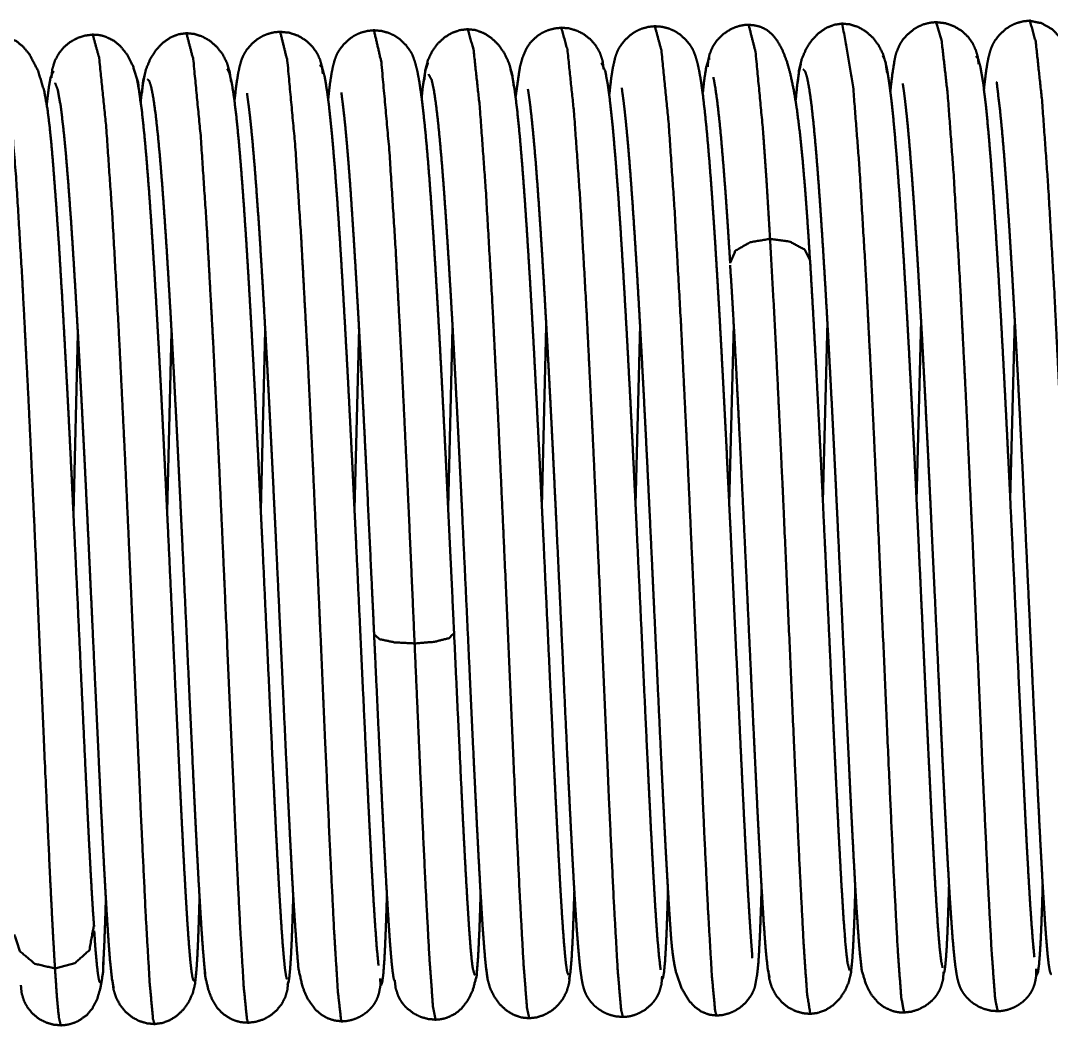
# Paper-space layout 'Layout1' of a CAD drawing. Header units: millimetres. Extents: x 0 to 420, y 0 to 297.
# Drawn here: x 204.49 to 212.19, y 41.94 to 49.44 of the extents above; entities that cross this region are included whole.
import ezdxf

# ---------------------------------------------------------------- set-up
doc = ezdxf.new("R2010")
doc.units = ezdxf.units.MM
doc.layers.add('170', color=7, linetype='Continuous', true_color=0xffffff)

psp = doc.layouts.get("Layout1")

# ---------------------------------------------------------------- linework, layer by layer
at = {"layer": '170', "color": 155, "linetype": 'Continuous', "lineweight": 50}
for p, q in [((209.6785, 48.9233), (209.6835, 48.922)), ((211.9162, 47.2136), (211.8824, 45.8642)), ((207.0172, 47.1456), (206.9832, 45.7907)), ((207.6832, 45.8035), (207.7168, 47.1474)), ((208.383, 45.8128), (208.4167, 47.1589)), ((209.0829, 45.8232), (209.1166, 47.1683)), ((209.7828, 45.8349), (209.8163, 47.1745)), ((210.5164, 47.1924), (210.4828, 45.8481)), ((211.2163, 47.204), (211.1826, 45.8573)), ((204.9171, 47.1021), (204.8836, 45.7613)), ((205.6171, 47.1156), (205.5835, 45.773)), ((206.317, 47.127), (206.2834, 45.7836)), ((212.0582, 42.4973), (212.0546, 42.5201)), ((207.1568, 42.4308), (207.1542, 42.4609))]:
    psp.add_line(p, q, dxfattribs=at)
for points, knots in [([(212.0332, 49.4406), (211.9786, 49.435), (211.9277, 49.4213), (211.887, 49.4029), (211.8497, 49.3789), (211.8022, 49.3351), (211.7682, 49.2917), (211.7543, 49.2677), (211.7454, 49.2481), (211.737, 49.2261), (211.7306, 49.2064), (211.7199, 49.1647), (211.7106, 49.1177), (211.6996, 49.0452), (211.6898, 48.9625), (211.686, 48.9238)], [0, 0, 0.078807, 0.154493, 0.218589, 0.282404, 0.375177, 0.454291, 0.494213, 0.524985, 0.558871, 0.588616, 0.650394, 0.719298, 0.824552, 0.944227, 1, 1]), ([(212.7569, 42.4735), (212.7568, 42.4904), (212.7512, 42.5581), (212.7461, 42.6239), (212.7403, 42.7052), (212.7327, 42.821), (212.7245, 42.9555), (212.7163, 43.0989), (212.7078, 43.257), (212.6998, 43.4104), (212.6915, 43.5748), (212.6771, 43.868), (212.6501, 44.4378), (212.6248, 44.983), (212.5955, 45.6077), (212.5794, 45.9444), (212.5609, 46.3202), (212.5422, 46.6891), (212.5224, 47.0624), (212.5024, 47.4183), (212.4833, 47.7382), (212.464, 48.0364), (212.4454, 48.2968), (212.4271, 48.5282), (212.4102, 48.718), (212.391, 48.8894), (212.3615, 49.0667), (212.3069, 49.2295), (212.2581, 49.3111), (212.1966, 49.3764), (212.1162, 49.4215), (212.0217, 49.4404)], [0, 0, 0.00237, 0.011867, 0.021088, 0.032498, 0.048718, 0.06756, 0.087649, 0.109775, 0.131266, 0.154273, 0.195327, 0.275077, 0.351393, 0.438844, 0.485977, 0.538585, 0.590226, 0.642497, 0.692345, 0.737156, 0.778942, 0.815435, 0.84789, 0.874538, 0.898651, 0.92379, 0.947794, 0.96109, 0.973637, 0.986526, 1, 1]), ([(212.029, 49.4403), (212.0727, 49.2832), (212.1198, 48.8456), (212.1654, 48.2129), (212.2119, 47.4112), (212.2579, 46.4976), (212.3024, 45.5311), (212.3828, 43.7051), (212.4172, 42.9766), (212.4472, 42.4355), (212.4727, 42.1203), (212.4889, 42.0517)], [0, 0, 0.02201, 0.081425, 0.167048, 0.275438, 0.398904, 0.529505, 0.776208, 0.874651, 0.947803, 0.990484, 1, 1]), ([(207.1346, 49.3691), (207.08, 49.3637), (207.0293, 49.3501), (206.9886, 49.3319), (206.9513, 49.308), (206.9037, 49.2642), (206.8698, 49.2209), (206.8556, 49.1965), (206.8468, 49.1768), (206.8383, 49.1545), (206.8318, 49.1342), (206.821, 49.0916), (206.8116, 49.0436), (206.8004, 48.9701), (206.7906, 48.8864), (206.7866, 48.8471)], [0, 0, 0.078097, 0.152967, 0.216485, 0.279602, 0.371783, 0.450122, 0.490218, 0.520984, 0.555106, 0.585388, 0.648027, 0.717734, 0.823569, 0.943624, 1, 1]), ([(207.7276, 44.8657), (207.7256, 44.9094), (207.7003, 45.4492), (207.6737, 46.0018), (207.66, 46.2795), (207.646, 46.5534), (207.6318, 46.8255), (207.6174, 47.0898), (207.6027, 47.3484), (207.588, 47.5957), (207.5731, 47.8328), (207.5581, 48.0546), (207.5436, 48.2538), (207.5291, 48.4356), (207.5123, 48.6216), (207.4952, 48.7834), (207.4809, 48.8964), (207.4661, 48.9938), (207.4542, 49.0578), (207.4403, 49.1145), (207.4315, 49.1427), (207.422, 49.1697), (207.4143, 49.1887), (207.4007, 49.2132), (207.3688, 49.2562), (207.3215, 49.3024), (207.2822, 49.3289), (207.2385, 49.3491), (207.1828, 49.3639), (207.1223, 49.369)], [0, 0, 0.009301, 0.12426, 0.241927, 0.301066, 0.359413, 0.417362, 0.473683, 0.528765, 0.581475, 0.631998, 0.679282, 0.72177, 0.760575, 0.800284, 0.834894, 0.859122, 0.880091, 0.893918, 0.906354, 0.912641, 0.918713, 0.923088, 0.929045, 0.940426, 0.954494, 0.964583, 0.974826, 0.987089, 1, 1]), ([(207.1287, 49.3691), (207.1844, 49.129), (207.2451, 48.4541), (207.2913, 47.7234), (207.3377, 46.8519), (207.383, 45.902), (207.4083, 45.3419), (207.4326, 44.7889)], [0, 0, 0.053651, 0.201157, 0.360528, 0.550484, 0.757488, 0.879513, 1, 1]), ([(207.8337, 49.3773), (207.7703, 49.3696), (207.7106, 49.3486), (207.6548, 49.3144), (207.6046, 49.2678), (207.5635, 49.2113), (207.5325, 49.1459), (207.5133, 49.0753), (207.5049, 48.9977)], [0, 0, 0.115187, 0.229334, 0.347324, 0.470914, 0.596876, 0.727315, 0.85923, 1, 1]), ([(208.1733, 48.9516), (208.1612, 49.0409), (208.1386, 49.1215), (208.1042, 49.1954), (208.0601, 49.2587), (208.0072, 49.3104), (207.949, 49.3477), (207.8874, 49.3701), (207.8225, 49.3772)], [0, 0, 0.148683, 0.286644, 0.421121, 0.548286, 0.670346, 0.784277, 0.892372, 1, 1]), ([(208.2892, 41.9887), (208.2727, 42.063), (208.247, 42.3854), (208.2169, 42.9329), (208.1824, 43.6665), (208.1017, 45.4972), (208.0572, 46.4632), (208.0111, 47.3742), (207.9647, 48.1715), (207.9191, 48.7983), (207.8726, 49.2251), (207.8294, 49.3771)], [0, 0, 0.01028, 0.05394, 0.127952, 0.227078, 0.474426, 0.604955, 0.728076, 0.83588, 0.920719, 0.978669, 1, 1]), ([(208.5341, 49.3883), (208.4772, 49.3818), (208.4274, 49.3688), (208.3853, 49.3494), (208.3505, 49.3268), (208.2974, 49.2776), (208.2674, 49.2315), (208.2379, 49.162), (208.2184, 49.0887), (208.1863, 48.8653)], [0, 0, 0.081777, 0.1551, 0.221261, 0.280534, 0.38378, 0.462287, 0.56993, 0.678114, 1, 1]), ([(208.845, 49.0779), (208.8366, 49.1416), (208.8173, 49.2001), (208.7865, 49.254), (208.7459, 49.301), (208.6966, 49.3393), (208.6418, 49.3669), (208.5838, 49.3832), (208.5221, 49.3882)], [0, 0, 0.129712, 0.253789, 0.379, 0.504112, 0.630076, 0.753766, 0.875357, 1, 1]), ([(208.9893, 41.9987), (208.9754, 42.0516), (208.9502, 42.3449), (208.9206, 42.8667), (208.8867, 43.5799), (208.8068, 45.3909), (208.7625, 46.3588), (208.7166, 47.2798), (208.6701, 48.0942), (208.6244, 48.7442), (208.5744, 49.2226), (208.5282, 49.3883)], [0, 0, 0.007385, 0.047114, 0.117647, 0.213996, 0.458644, 0.5894, 0.713842, 0.823935, 0.911867, 0.97678, 1, 1]), ([(209.2334, 49.3994), (209.1788, 49.3938), (209.128, 49.38), (209.0872, 49.3616), (209.0499, 49.3374), (209.0022, 49.2933), (208.9683, 49.2497), (208.9542, 49.2251), (208.9453, 49.2051), (208.937, 49.1829), (208.9305, 49.1624), (208.9142, 49.0928), (208.9011, 49.0101), (208.8863, 48.8813)], [0, 0, 0.078795, 0.154334, 0.21851, 0.282239, 0.37547, 0.454636, 0.495288, 0.526645, 0.560728, 0.591446, 0.694017, 0.814124, 1, 1]), ([(209.9541, 42.4406), (209.9541, 42.441), (209.9542, 42.4474), (209.9546, 42.4579), (209.9533, 42.4815), (209.9506, 42.5148), (209.9466, 42.5676), (209.9422, 42.6319), (209.9361, 42.7241), (209.9294, 42.8315), (209.9211, 42.9724), (209.9124, 43.1307), (209.9036, 43.2968), (209.8944, 43.477), (209.8858, 43.652), (209.8685, 44.0116), (209.8454, 44.5061), (209.8185, 45.0842), (209.7915, 45.6581), (209.7762, 45.9768), (209.7566, 46.3726), (209.7453, 46.5937), (209.7339, 46.8111), (209.721, 47.0492), (209.7081, 47.2802), (209.6937, 47.5265), (209.6793, 47.7611), (209.6637, 47.9995), (209.6481, 48.2206), (209.6337, 48.4064), (209.6193, 48.5749), (209.6029, 48.7424), (209.5863, 48.8863), (209.5727, 48.9834), (209.5583, 49.0669), (209.5468, 49.12), (209.5338, 49.1666), (209.5264, 49.1882), (209.517, 49.2116), (209.5084, 49.23), (209.4945, 49.2531), (209.4605, 49.2955), (209.4124, 49.3392), (209.3738, 49.3634), (209.3318, 49.3816), (209.279, 49.3948), (209.2223, 49.3993)], [0, 0, 0.000054, 0.000951, 0.002421, 0.005724, 0.010394, 0.017789, 0.026781, 0.039689, 0.054726, 0.074439, 0.096579, 0.119816, 0.14501, 0.169487, 0.219765, 0.288904, 0.369744, 0.449993, 0.494556, 0.549896, 0.580828, 0.611227, 0.644532, 0.676843, 0.711304, 0.744132, 0.777507, 0.808459, 0.834494, 0.858109, 0.881616, 0.901854, 0.915536, 0.927384, 0.934962, 0.941725, 0.944915, 0.948433, 0.951267, 0.955033, 0.962634, 0.971701, 0.978068, 0.984455, 0.992062, 1, 1]), ([(209.6889, 42.0087), (209.678, 42.0438), (209.6533, 42.3077), (209.6243, 42.8033), (209.5909, 43.4953), (209.5119, 45.285), (209.4679, 46.2538), (209.4221, 47.1838), (209.3756, 48.0146), (209.3297, 48.687), (209.2764, 49.2181), (209.2273, 49.3994)], [0, 0, 0.004969, 0.040733, 0.107721, 0.201203, 0.442917, 0.573776, 0.699421, 0.811698, 0.902639, 0.97466, 1, 1]), ([(209.934, 49.4103), (209.8969, 49.4081), (209.8605, 49.4013), (209.8269, 49.3907), (209.7943, 49.3762), (209.7397, 49.3412), (209.6926, 49.295), (209.6606, 49.2475), (209.6377, 49.1942), (209.6264, 49.1463), (209.6223, 49.0952)], [0, 0, 0.075672, 0.150929, 0.222602, 0.295176, 0.427117, 0.561278, 0.677782, 0.7956, 0.895837, 1, 1]), ([(210.3861, 47.6482), (210.3789, 47.7695), (210.3715, 47.8862), (210.3521, 48.1576), (210.3311, 48.4027), (210.3108, 48.6017), (210.288, 48.7819), (210.2652, 48.9229), (210.2385, 49.048), (210.2113, 49.1427), (210.1783, 49.2256), (210.1452, 49.2848), (210.1052, 49.3355), (210.0673, 49.369), (210.0188, 49.3939), (209.9741, 49.4049), (209.9219, 49.4102)], [0, 0, 0.06289, 0.123366, 0.26416, 0.391427, 0.494938, 0.588916, 0.662784, 0.729002, 0.779967, 0.826114, 0.861203, 0.894646, 0.920803, 0.949001, 0.972827, 1, 1]), ([(210.0882, 47.8106), (210.0615, 48.2483), (210.0351, 48.6269), (209.9794, 49.2064), (209.9281, 49.4103)], [0, 0, 0.272317, 0.507915, 0.869443, 1, 1]), ([(210.6335, 49.4186), (210.5689, 49.4101), (210.5079, 49.3861), (210.4509, 49.3473), (210.3995, 49.2941), (210.3573, 49.2294), (210.3252, 49.1541), (210.305, 49.0722), (210.2955, 48.9816)], [0, 0, 0.107238, 0.214931, 0.328335, 0.449998, 0.576995, 0.711648, 0.850279, 1, 1]), ([(210.9628, 49.0472), (210.952, 49.1247), (210.9306, 49.1949), (210.8975, 49.2595), (210.8547, 49.315), (210.803, 49.3604), (210.7461, 49.3931), (210.6857, 49.4125), (210.622, 49.4184)], [0, 0, 0.140718, 0.272609, 0.403166, 0.529215, 0.652879, 0.770873, 0.884939, 1, 1]), ([(210.6278, 49.4186), (210.7093, 48.946), (210.7545, 48.361), (210.8009, 47.5956), (210.8471, 46.7044), (210.8921, 45.744), (210.9741, 43.8834), (211.0095, 43.1159), (211.0406, 42.5248), (211.0672, 42.1522), (211.0891, 42.0316)], [0, 0, 0.06476, 0.143984, 0.247522, 0.368034, 0.497853, 0.749336, 0.853085, 0.933011, 0.983449, 1, 1]), ([(211.3335, 49.4296), (211.2829, 49.4249), (211.2354, 49.413), (211.1966, 49.3968), (211.1606, 49.3755), (211.1125, 49.3351), (211.0768, 49.2934), (211.0612, 49.269), (211.0504, 49.2478), (211.0283, 49.1918), (211.0183, 49.1454), (211.0024, 49.045), (210.9862, 48.9144), (210.9862, 48.9143)], [0, 0, 0.073071, 0.143503, 0.203952, 0.264142, 0.354536, 0.433545, 0.475196, 0.50934, 0.596015, 0.664273, 0.810551, 0.999782, 1, 1]), ([(211.6461, 49.116), (211.64, 49.1683), (211.6266, 49.2177), (211.6018, 49.271), (211.5678, 49.319), (211.5191, 49.3645), (211.4631, 49.3986), (211.3956, 49.4217), (211.322, 49.4294)], [0, 0, 0.105571, 0.208239, 0.325993, 0.443894, 0.577379, 0.70884, 0.851784, 1, 1]), ([(211.3277, 49.4295), (211.3695, 49.294), (211.4145, 48.8974), (211.46, 48.2882), (211.5064, 47.5043), (211.5525, 46.6014), (211.5972, 45.6375), (211.6785, 43.7933), (211.7134, 43.0449), (211.7439, 42.4785), (211.77, 42.1345), (211.7887, 42.0417)], [0, 0, 0.01915, 0.07303, 0.155483, 0.261484, 0.383517, 0.513773, 0.762952, 0.864084, 0.940649, 0.987224, 1, 1]), ([(205.0379, 42.6746), (205.0312, 42.7659), (205.0241, 42.8745), (205.0091, 43.138), (204.993, 43.4534), (204.9773, 43.7731), (204.9455, 44.4483), (204.9145, 45.1145), (204.8852, 45.7313), (204.8711, 46.0224), (204.8585, 46.2761), (204.8458, 46.5261), (204.8343, 46.7458), (204.8228, 46.9607), (204.7999, 47.3682), (204.7767, 47.7479), (204.7532, 48.091), (204.7301, 48.3897), (204.7187, 48.5212), (204.7063, 48.6453), (204.6892, 48.7833), (204.6648, 48.9164), (204.6198, 49.0647), (204.5545, 49.1898), (204.5073, 49.2466), (204.454, 49.2894), (204.3913, 49.3176), (204.3229, 49.3273)], [0, 0, 0.013399, 0.029323, 0.067965, 0.114203, 0.161062, 0.260012, 0.357649, 0.448054, 0.490708, 0.527898, 0.564543, 0.596748, 0.628256, 0.688006, 0.743694, 0.794041, 0.837897, 0.857234, 0.875491, 0.895843, 0.915645, 0.938344, 0.959, 0.969818, 0.979819, 0.98989, 1, 1]), ([(204.7458, 42.3616), (204.7288, 42.6579), (204.7103, 43.0228), (204.6748, 43.7953), (204.5928, 45.655), (204.5478, 46.6142), (204.5015, 47.508), (204.4552, 48.2727), (204.3892, 49.0511), (204.3288, 49.3275)], [0, 0, 0.042509, 0.094837, 0.205593, 0.472188, 0.609713, 0.73789, 0.847612, 0.959488, 1, 1]), ([(205.0341, 49.3362), (204.9725, 49.3294), (204.9148, 49.3112), (204.8607, 49.2816), (204.8123, 49.2414), (204.773, 49.1928), (204.7437, 49.1373), (204.726, 49.0776), (204.7194, 49.0127)], [0, 0, 0.123988, 0.245128, 0.368382, 0.494231, 0.619355, 0.744922, 0.869503, 1, 1]), ([(205.3847, 48.8364), (205.3664, 48.9782), (205.3291, 49.1009), (205.2874, 49.1835), (205.232, 49.2528), (205.1837, 49.2914), (205.1229, 49.3209), (205.099, 49.3282), (205.071, 49.3334), (205.0484, 49.3353), (205.0232, 49.336)], [0, 0, 0.209264, 0.396914, 0.532439, 0.662223, 0.752795, 0.851651, 0.88823, 0.929954, 0.96311, 1, 1]), ([(205.0281, 49.3362), (205.0765, 49.1593), (205.129, 48.6411), (205.1749, 47.9743), (205.2213, 47.1475), (205.2672, 46.2196), (205.3112, 45.2509), (205.3904, 43.4558), (205.424, 42.7584), (205.4532, 42.2562), (205.478, 41.9849), (205.4897, 41.9457)], [0, 0, 0.024744, 0.095022, 0.185217, 0.296958, 0.422313, 0.553157, 0.795625, 0.889831, 0.957711, 0.99447, 1, 1]), ([(205.7346, 49.3472), (205.6697, 49.3389), (205.6085, 49.3145), (205.5513, 49.2747), (205.4997, 49.2198), (205.4573, 49.1529), (205.425, 49.075), (205.4046, 48.9903), (205.395, 48.8966)], [0, 0, 0.105339, 0.211321, 0.323613, 0.444832, 0.572338, 0.708141, 0.848396, 1, 1]), ([(206.0619, 48.9811), (206.0512, 49.0574), (206.03, 49.1266), (205.9971, 49.1903), (205.9545, 49.2451), (205.903, 49.2899), (205.8462, 49.3222), (205.786, 49.3413), (205.7224, 49.3471)], [0, 0, 0.139817, 0.271106, 0.401244, 0.527263, 0.651108, 0.769585, 0.884185, 1, 1]), ([(205.7279, 49.3472), (205.7789, 49.1515), (205.8344, 48.5817), (205.8803, 47.8929), (205.9268, 47.0504), (205.9725, 46.1142), (206.0163, 45.1453), (206.0946, 43.3729), (206.1277, 42.6972), (206.1563, 42.2216), (206.1805, 41.9799), (206.1899, 41.9557)], [0, 0, 0.027285, 0.104524, 0.19766, 0.311501, 0.437965, 0.568815, 0.80817, 0.89944, 0.963726, 0.996496, 1, 1]), ([(206.4339, 49.3582), (206.3834, 49.3535), (206.3359, 49.3415), (206.2971, 49.3252), (206.2611, 49.3038), (206.2132, 49.2635), (206.1774, 49.2213), (206.1616, 49.1962), (206.151, 49.1754), (206.1434, 49.1576), (206.1381, 49.1427), (206.1244, 49.094), (206.1127, 49.0381), (206.0986, 48.9452), (206.0868, 48.8371), (206.0863, 48.8316)], [0, 0, 0.071956, 0.141343, 0.200956, 0.260278, 0.349007, 0.427475, 0.469406, 0.50244, 0.529975, 0.552377, 0.623954, 0.704986, 0.838012, 0.992077, 1, 1]), ([(206.7468, 49.0439), (206.7408, 49.0963), (206.7273, 49.1459), (206.7026, 49.1992), (206.6686, 49.2474), (206.6201, 49.2929), (206.564, 49.3271), (206.4967, 49.3501), (206.4231, 49.358)], [0, 0, 0.105639, 0.208663, 0.326308, 0.444417, 0.577672, 0.709213, 0.851822, 1, 1]), ([(206.428, 49.3582), (206.4815, 49.1419), (206.5397, 48.5193), (206.5858, 47.8093), (206.6323, 46.9519), (206.6778, 46.0082), (206.7213, 45.0401), (206.7619, 44.1128), (206.7987, 43.2923), (206.8312, 42.639), (206.8593, 42.1904), (206.883, 41.9786), (206.8891, 41.9658)], [0, 0, 0.030056, 0.114416, 0.210407, 0.326243, 0.453698, 0.584432, 0.709651, 0.820453, 0.908703, 0.969336, 0.998091, 1, 1]), ([(209.6395, 49.1583), (209.6295, 49.1517), (209.6124, 49.0999), (209.5962, 48.9982), (209.586, 48.904)], [0, 0, 0.045532, 0.251732, 0.641315, 1, 1]), ([(211.3773, 42.366), (211.366, 42.4184), (211.3536, 42.5301), (211.3418, 42.6775), (211.3293, 42.8674), (211.3178, 43.0612), (211.3058, 43.2813), (211.2953, 43.4833), (211.2845, 43.7011), (211.273, 43.9383), (211.2531, 44.3586), (211.237, 44.7024), (211.2201, 45.0669), (211.1993, 45.5092), (211.1728, 46.0615), (211.1579, 46.3617), (211.1402, 46.7081), (211.1223, 47.044), (211.1014, 47.4133), (211.0805, 47.7591), (211.0569, 48.1166), (211.0335, 48.4316), (211.0208, 48.5825), (211.0083, 48.7176), (210.9953, 48.8418), (210.9825, 48.9469), (210.9692, 49.0368), (210.9562, 49.1051), (210.9428, 49.1533), (210.9297, 49.1775)], [0, 0, 0.007846, 0.024292, 0.045935, 0.073791, 0.102216, 0.134473, 0.164074, 0.195996, 0.230755, 0.292344, 0.342726, 0.396132, 0.460935, 0.541864, 0.585864, 0.636633, 0.685862, 0.739998, 0.790701, 0.843152, 0.889377, 0.91154, 0.931395, 0.949676, 0.965183, 0.978485, 0.988654, 0.995977, 1, 1]), ([(212.0629, 42.4449), (212.0496, 42.5861), (212.0351, 42.7845), (212.0268, 42.9163), (212.0182, 43.0639), (212.0088, 43.2345), (211.999, 43.4203), (211.9884, 43.6301), (211.9774, 43.8546), (211.9654, 44.1036), (211.9398, 44.6497), (211.9116, 45.2558), (211.8808, 45.9042), (211.8647, 46.2343), (211.8477, 46.572), (211.8305, 46.9012), (211.8124, 47.2308), (211.7943, 47.5443), (211.7756, 47.8494), (211.7568, 48.1306), (211.7376, 48.3925), (211.7186, 48.6208), (211.6993, 48.8175), (211.6804, 48.9723), (211.6614, 49.0874), (211.643, 49.1554), (211.6253, 49.1756)], [0, 0, 0.021006, 0.050453, 0.070008, 0.091902, 0.117203, 0.144752, 0.175857, 0.209139, 0.246051, 0.327002, 0.416844, 0.512966, 0.5619, 0.61197, 0.660788, 0.709671, 0.756165, 0.801424, 0.843153, 0.882035, 0.915964, 0.945223, 0.968318, 0.985593, 0.996027, 1, 1]), ([(204.7367, 49.0641), (204.7139, 49.0208), (204.7006, 48.9479), (204.6878, 48.8411), (204.6838, 48.7995)], [0, 0, 0.179695, 0.451887, 0.846557, 1, 1]), ([(206.4779, 42.282), (206.4712, 42.3103), (206.4642, 42.3594), (206.4565, 42.4319), (206.4485, 42.5256), (206.4399, 42.643), (206.4309, 42.7806), (206.4212, 42.9422), (206.4111, 43.1233), (206.4002, 43.3281), (206.389, 43.5514), (206.3769, 43.798), (206.3511, 44.3426), (206.3231, 44.946), (206.2928, 45.5894), (206.2771, 45.9174), (206.2606, 46.2505), (206.244, 46.5778), (206.2268, 46.9041), (206.2094, 47.2178), (206.1916, 47.5229), (206.1739, 47.8089), (206.1558, 48.0776), (206.1378, 48.3191), (206.1197, 48.5341), (206.1019, 48.7153), (206.0841, 48.8643), (206.0667, 48.9751), (206.0495, 49.0476), (206.0328, 49.0792)], [0, 0, 0.004267, 0.011543, 0.022235, 0.036029, 0.053288, 0.073517, 0.097253, 0.123858, 0.153949, 0.186732, 0.222949, 0.30292, 0.391516, 0.485983, 0.534148, 0.583067, 0.631138, 0.679056, 0.725138, 0.769969, 0.81199, 0.851489, 0.887012, 0.91866, 0.945359, 0.967376, 0.983822, 0.994751, 1, 1]), ([(207.1626, 42.3821), (207.1491, 42.5289), (207.1345, 42.7318), (207.1262, 42.8653), (207.1175, 43.0145), (207.1081, 43.1869), (207.0983, 43.3748), (207.0876, 43.5874), (207.0765, 43.8147), (207.0521, 44.3301), (207.0251, 44.9103), (206.9955, 45.5405), (206.9796, 45.8714), (206.9634, 46.2006), (206.9463, 46.5377), (206.9291, 46.866), (206.911, 47.1947), (206.8929, 47.5073), (206.8741, 47.8106), (206.8554, 48.089), (206.8362, 48.3464), (206.8172, 48.5695), (206.7979, 48.7617), (206.779, 48.9129), (206.76, 49.0251), (206.7416, 49.0898), (206.7257, 49.1059)], [0, 0, 0.021857, 0.052008, 0.071835, 0.09399, 0.119569, 0.147458, 0.179021, 0.21275, 0.289224, 0.375321, 0.468823, 0.517932, 0.566781, 0.616812, 0.665539, 0.714334, 0.760748, 0.80579, 0.84715, 0.885407, 0.918593, 0.947225, 0.96981, 0.986667, 0.99665, 1, 1]), ([(207.5331, 49.1253), (207.5128, 49.0682), (207.4937, 48.9447), (207.4857, 48.8681)], [0, 0, 0.230754, 0.706742, 1, 1]), ([(208.5825, 42.3103), (208.572, 42.3372), (208.5649, 42.3832), (208.5573, 42.4516), (208.5492, 42.5446), (208.5406, 42.6595), (208.5314, 42.7991), (208.5217, 42.9592), (208.5114, 43.1438), (208.5006, 43.3477), (208.489, 43.5753), (208.477, 43.8204), (208.451, 44.3699), (208.4226, 44.9806), (208.392, 45.632), (208.3758, 45.9676), (208.3594, 46.3006), (208.3424, 46.6349), (208.3252, 46.9595), (208.3075, 47.2786), (208.2897, 47.5811), (208.2716, 47.8704), (208.2535, 48.136), (208.2352, 48.3791), (208.2172, 48.5906), (208.1991, 48.7706), (208.1814, 48.9128), (208.1638, 49.0183), (208.1467, 49.0835)], [0, 0, 0.004242, 0.011108, 0.021231, 0.034984, 0.051943, 0.072543, 0.096167, 0.123389, 0.153455, 0.187009, 0.223143, 0.30414, 0.394149, 0.490177, 0.539645, 0.588737, 0.638026, 0.685881, 0.732948, 0.777569, 0.820235, 0.859433, 0.895332, 0.926585, 0.953229, 0.974323, 0.990074, 1, 1]), ([(209.2706, 42.3521), (209.2579, 42.4559), (209.2441, 42.6192), (209.2362, 42.733), (209.2279, 42.8635), (209.2189, 43.017), (209.2095, 43.1867), (209.1993, 43.3809), (209.1887, 43.5911), (209.1771, 43.8266), (209.1523, 44.3509), (209.1247, 44.9427), (209.0946, 45.5856), (209.0787, 45.9167), (209.0619, 46.2581), (209.0449, 46.5939), (209.027, 46.933), (209.009, 47.2586), (208.9903, 47.5789), (208.9716, 47.878), (208.9523, 48.161), (208.9332, 48.4129), (208.9138, 48.6362), (208.8947, 48.8195), (208.8754, 48.9653), (208.8567, 49.0648), (208.8272, 49.126)], [0, 0, 0.015384, 0.039506, 0.056299, 0.075532, 0.098166, 0.123181, 0.151792, 0.182763, 0.217466, 0.294702, 0.381891, 0.476603, 0.525377, 0.575682, 0.625157, 0.675125, 0.723116, 0.770337, 0.814429, 0.856169, 0.893355, 0.926339, 0.953456, 0.975094, 0.990003, 1, 1]), ([(210.318, 49.1155), (210.3044, 49.0574), (210.2914, 48.9651), (210.2799, 48.8497)], [0, 0, 0.221946, 0.568705, 1, 1]), ([(210.3365, 49.0754), (210.3506, 49.0617), (210.366, 49.0119), (210.382, 48.9264), (210.3981, 48.8076), (210.4147, 48.6549), (210.4313, 48.472), (210.4482, 48.2597), (210.4651, 48.0241), (210.4821, 47.7655), (210.499, 47.4905), (210.5158, 47.1982), (210.5324, 46.8961), (210.5489, 46.5824), (210.565, 46.2645), (210.5808, 45.9414), (210.5962, 45.6203), (210.6259, 44.988), (210.6537, 44.3896), (210.6795, 43.8454), (210.6916, 43.598), (210.7031, 43.371), (210.7141, 43.1624), (210.7245, 42.9761), (210.7345, 42.81), (210.7438, 42.6679), (210.7527, 42.5483), (210.7611, 42.4544), (210.769, 42.3834)], [0, 0, 0.002929, 0.010689, 0.023653, 0.041509, 0.064375, 0.091731, 0.123446, 0.158638, 0.197237, 0.238263, 0.281867, 0.326928, 0.373722, 0.421128, 0.469312, 0.517185, 0.611459, 0.700683, 0.781821, 0.818716, 0.852565, 0.883685, 0.911474, 0.936252, 0.957469, 0.975326, 0.98937, 1, 1]), ([(205.7827, 42.2707), (205.7791, 42.2741), (205.7723, 42.2977), (205.7651, 42.3438), (205.7574, 42.4146), (205.7492, 42.508), (205.7405, 42.6264), (205.7312, 42.7664), (205.7213, 42.9314), (205.711, 43.117), (205.6999, 43.3272), (205.6883, 43.5565), (205.6759, 43.8099), (205.6495, 44.37), (205.6206, 44.9902), (205.5896, 45.6496), (205.5734, 45.9848), (205.5565, 46.3241), (205.5395, 46.6564), (205.5218, 46.9862), (205.5041, 47.3019), (205.486, 47.6072), (205.4679, 47.8913), (205.4495, 48.1559), (205.4313, 48.391), (205.4129, 48.5971), (205.395, 48.7668), (205.3771, 48.9014), (205.3596, 48.9967)], [0, 0, 0.000734, 0.004371, 0.011289, 0.021852, 0.035758, 0.053369, 0.074169, 0.098687, 0.126248, 0.157462, 0.191517, 0.229146, 0.312302, 0.404367, 0.502265, 0.55203, 0.60241, 0.65176, 0.700741, 0.747633, 0.792986, 0.835209, 0.874535, 0.909513, 0.940198, 0.965498, 0.985633, 1, 1]), ([(205.4171, 49.038), (205.4036, 48.9735), (205.3906, 48.876), (205.3861, 48.8326)], [0, 0, 0.317128, 0.790126, 1, 1]), ([(205.4374, 49.002), (205.4498, 48.9914), (205.4651, 48.9446), (205.481, 48.862), (205.4971, 48.7465), (205.5136, 48.5982), (205.5302, 48.4205), (205.5471, 48.2131), (205.5639, 47.981), (205.5809, 47.7249), (205.5977, 47.4515), (205.6146, 47.1606), (205.6311, 46.8596), (205.6476, 46.5469), (205.6637, 46.2305), (205.6796, 45.9083), (205.695, 45.5879), (205.7248, 44.9555), (205.7527, 44.355), (205.7786, 43.8059), (205.7908, 43.5553), (205.8023, 43.3259), (205.8134, 43.1152), (205.8239, 42.927), (205.8339, 42.7591), (205.8432, 42.6147), (205.8522, 42.4922), (205.8606, 42.3945), (205.8686, 42.3189)], [0, 0, 0.002429, 0.009768, 0.022322, 0.039703, 0.061967, 0.08857, 0.119603, 0.154315, 0.192596, 0.23345, 0.276896, 0.321852, 0.368554, 0.415811, 0.463918, 0.511751, 0.606167, 0.695823, 0.777811, 0.815228, 0.84948, 0.880947, 0.909058, 0.934137, 0.955721, 0.974031, 0.98866, 1, 1]), ([(207.5359, 49.0411), (207.5605, 48.9966), (207.5757, 48.9262), (207.5912, 48.8237), (207.607, 48.6908), (207.6232, 48.5275), (207.6395, 48.3361), (207.656, 48.1181), (207.6725, 47.8777), (207.6892, 47.6164), (207.7058, 47.3389), (207.7224, 47.0457), (207.7387, 46.7421), (207.755, 46.4282), (207.771, 46.1092), (207.7867, 45.7861), (207.8171, 45.1429), (207.846, 44.5223), (207.8731, 43.9465), (207.8858, 43.6827), (207.898, 43.4364), (207.9097, 43.2108), (207.9208, 43.006), (207.9314, 42.8243), (207.9415, 42.6657), (207.9511, 42.5327), (207.9602, 42.4257), (207.9686, 42.3468), (207.9767, 42.2949)], [0, 0, 0.007512, 0.018146, 0.033474, 0.05324, 0.077485, 0.105875, 0.138176, 0.173792, 0.212469, 0.253555, 0.296943, 0.341867, 0.388306, 0.435502, 0.483307, 0.578445, 0.670254, 0.755418, 0.794446, 0.830878, 0.864257, 0.89457, 0.921457, 0.944938, 0.964646, 0.980521, 0.992234, 1, 1]), ([(209.6648, 49.0181), (209.6795, 48.9377), (209.6946, 48.8293), (209.7099, 48.6931), (209.7256, 48.5292), (209.7415, 48.3389), (209.7575, 48.1246), (209.7737, 47.8884), (209.79, 47.6302)], [0, 0, 0.058614, 0.137107, 0.235448, 0.353514, 0.490475, 0.644575, 0.814425, 1, 1]), ([(211.7809, 48.9808), (211.7814, 48.9788), (211.7838, 48.9622), (211.7865, 48.9346), (211.8051, 48.7805), (211.8203, 48.6297), (211.8361, 48.4436), (211.8563, 48.1749), (211.8773, 47.8652), (211.8973, 47.5402), (211.9173, 47.1898), (211.9352, 46.8607), (211.953, 46.5183), (211.9684, 46.2111), (211.9965, 45.6312), (212.02, 45.1315), (212.0445, 44.6035), (212.0663, 44.1388), (212.0833, 43.7835), (212.092, 43.6066), (212.1015, 43.4192), (212.1106, 43.2441), (212.1204, 43.0652), (212.1299, 42.903), (212.1398, 42.7457), (212.1492, 42.6109), (212.159, 42.4915), (212.1683, 42.4024), (212.1777, 42.3419), (212.1865, 42.3183), (212.188, 42.3179)], [0, 0, 0.0003, 0.002824, 0.006969, 0.030206, 0.052905, 0.080873, 0.121213, 0.167696, 0.216444, 0.268998, 0.318353, 0.369688, 0.415746, 0.502673, 0.577578, 0.656718, 0.726365, 0.779625, 0.806155, 0.834243, 0.860498, 0.88733, 0.911649, 0.935257, 0.955491, 0.973418, 0.986833, 0.995999, 0.999775, 1, 1]), ([(204.7465, 48.9755), (204.7665, 48.9242), (204.7873, 48.8105), (204.807, 48.6536), (204.8272, 48.4469), (204.8457, 48.2218), (204.8646, 47.9624), (204.8814, 47.708), (204.8982, 47.433), (204.9129, 47.1809), (204.9275, 46.9172), (204.9398, 46.6879), (204.952, 46.4529), (204.9716, 46.0625), (204.9867, 45.7523), (205.0035, 45.4013), (205.0239, 44.9646), (205.0477, 44.4537), (205.074, 43.893), (205.0883, 43.5974), (205.102, 43.3243), (205.1167, 43.0467), (205.1306, 42.804), (205.1451, 42.5779), (205.1586, 42.4034), (205.1724, 42.2766), (205.185, 42.2169)], [0, 0, 0.008125, 0.025183, 0.048507, 0.079153, 0.112479, 0.150849, 0.188464, 0.229109, 0.266373, 0.305327, 0.339205, 0.373933, 0.431593, 0.477424, 0.529259, 0.593773, 0.669222, 0.752035, 0.795702, 0.836051, 0.877068, 0.912926, 0.946357, 0.972173, 0.990999, 1, 1]), ([(206.1815, 48.8995), (206.1812, 48.8936), (206.1859, 48.8567), (206.1947, 48.7924), (206.2015, 48.7349), (206.2089, 48.6672), (206.218, 48.5746), (206.2277, 48.4686), (206.2392, 48.3309), (206.251, 48.177), (206.2643, 47.9909), (206.2777, 47.7886), (206.2904, 47.5851), (206.3032, 47.3704), (206.3149, 47.1646), (206.3267, 46.9513), (206.3469, 46.5688), (206.367, 46.1723), (206.3826, 45.8536), (206.398, 45.5331), (206.4218, 45.0277), (206.4477, 44.4704), (206.4763, 43.8625), (206.4914, 43.5533), (206.5057, 43.2693), (206.5185, 43.0275), (206.5312, 42.8131), (206.543, 42.6432), (206.5537, 42.4926), (206.5653, 42.3561), (206.5965, 42.2199), (206.6354, 42.132), (206.6929, 42.0529), (206.7344, 42.0169), (206.781, 41.9898), (206.8358, 41.9721), (206.8953, 41.9659)], [0, 0, 0.000832, 0.006065, 0.015189, 0.023317, 0.032898, 0.04597, 0.060923, 0.080346, 0.102038, 0.128263, 0.156752, 0.185414, 0.215629, 0.244599, 0.27462, 0.328452, 0.384256, 0.429094, 0.474194, 0.5453, 0.623694, 0.709228, 0.752727, 0.7927, 0.826725, 0.856912, 0.880845, 0.902063, 0.921314, 0.940947, 0.954458, 0.968206, 0.97592, 0.983501, 0.991586, 1, 1]), ([(206.8857, 48.9037), (206.8889, 48.8739), (206.8968, 48.8137), (206.9069, 48.7273), (206.9142, 48.6569), (206.9218, 48.5762), (206.9311, 48.4701), (206.9408, 48.3508), (206.9521, 48.1995), (206.9638, 48.0326), (206.9771, 47.8277), (206.9907, 47.6067), (207.006, 47.3441), (207.0215, 47.0667), (207.0385, 46.7473), (207.0555, 46.4157), (207.0739, 46.0443), (207.1113, 45.2621), (207.1302, 44.8562)], [0, 0, 0.007387, 0.022354, 0.043807, 0.061274, 0.081243, 0.107523, 0.13702, 0.174447, 0.215684, 0.26632, 0.320929, 0.385783, 0.454289, 0.533156, 0.615039, 0.70673, 0.899811, 1, 1]), ([(208.2792, 48.9292), (208.2847, 48.8932), (208.2899, 48.8557), (208.2963, 48.8073), (208.3048, 48.7343), (208.3138, 48.6475), (208.3252, 48.5258), (208.3371, 48.3855), (208.3514, 48.2002), (208.3659, 47.9936), (208.3811, 47.7612), (208.3964, 47.5114), (208.4104, 47.2713), (208.4244, 47.0203), (208.4369, 46.7871), (208.4494, 46.5475), (208.4604, 46.3311), (208.4713, 46.1116), (208.49, 45.7251), (208.5184, 45.1249), (208.5425, 44.6063), (208.5728, 43.9608), (208.5908, 43.5931), (208.6079, 43.2603), (208.6174, 43.0861), (208.6267, 42.9258), (208.6355, 42.7817), (208.6443, 42.6517), (208.654, 42.524), (208.664, 42.4144), (208.6722, 42.3423), (208.681, 42.2808), (208.6881, 42.2434), (208.6973, 42.2085), (208.703, 42.1918), (208.7101, 42.1742), (208.713, 42.168), (208.717, 42.1601), (208.7226, 42.15), (208.73, 42.1381), (208.7429, 42.1199), (208.7584, 42.1013), (208.7821, 42.0778), (208.8089, 42.0565), (208.8467, 42.0334), (208.8876, 42.0157), (208.9396, 42.0028), (208.995, 41.9988)], [0, 0, 0.005101, 0.01042, 0.017269, 0.027579, 0.039834, 0.056978, 0.076736, 0.102825, 0.131881, 0.16457, 0.19969, 0.233438, 0.268719, 0.301491, 0.335161, 0.365569, 0.3964, 0.45071, 0.535032, 0.607876, 0.698568, 0.750227, 0.796992, 0.821478, 0.844003, 0.86427, 0.882555, 0.90052, 0.91596, 0.926153, 0.934867, 0.940211, 0.945279, 0.947741, 0.950417, 0.951374, 0.952622, 0.954234, 0.956206, 0.959331, 0.962727, 0.967406, 0.972222, 0.978431, 0.98469, 0.992212, 1, 1]), ([(208.9818, 48.939), (208.9813, 48.9331), (208.9855, 48.8985), (208.9937, 48.8385), (209, 48.786), (209.0068, 48.7241), (209.0153, 48.6404), (209.0242, 48.5447), (209.0348, 48.421), (209.0457, 48.283), (209.0579, 48.1168), (209.0703, 47.9361), (209.093, 47.576), (209.1159, 47.181), (209.1351, 46.8283), (209.1542, 46.4605), (209.1694, 46.1563), (209.1845, 45.848), (209.2086, 45.3423), (209.2219, 45.0563), (209.25, 44.454), (209.2799, 43.8195), (209.2948, 43.5167), (209.3081, 43.2563), (209.3211, 43.0202), (209.3327, 42.8279), (209.3438, 42.6596), (209.3489, 42.5885), (209.3552, 42.5178), (209.367, 42.4244), (209.386, 42.3296), (209.426, 42.2149), (209.4843, 42.1184), (209.5275, 42.073), (209.5757, 42.0389), (209.6331, 42.0162), (209.695, 42.0088)], [0, 0, 0.000836, 0.005744, 0.014269, 0.021716, 0.030474, 0.042319, 0.055852, 0.07333, 0.092818, 0.116278, 0.141764, 0.192561, 0.248252, 0.297974, 0.34982, 0.392695, 0.436151, 0.507419, 0.547725, 0.632598, 0.72202, 0.764692, 0.801394, 0.834682, 0.861804, 0.885549, 0.895576, 0.905573, 0.918827, 0.932442, 0.949531, 0.965403, 0.974228, 0.982535, 0.991221, 1, 1]), ([(211.0809, 48.9714), (211.0808, 48.9634), (211.0828, 48.9477), (211.0862, 48.925), (211.0914, 48.8872), (211.0972, 48.8401), (211.1051, 48.7707), (211.1136, 48.6884), (211.1241, 48.5755), (211.1351, 48.4464), (211.1481, 48.2787), (211.1615, 48.0928), (211.1754, 47.8847), (211.1895, 47.6613), (211.2023, 47.4455), (211.2152, 47.2195), (211.2269, 47.0078), (211.2385, 46.7896), (211.258, 46.4119), (211.2772, 46.0241), (211.2912, 45.7322), (211.3178, 45.1704), (211.3468, 44.5474), (211.3629, 44.2048), (211.3815, 43.8166), (211.3915, 43.6143), (211.4013, 43.4232), (211.4117, 43.2259), (211.4219, 43.0443), (211.4316, 42.8808), (211.4412, 42.7339), (211.4516, 42.5909), (211.4624, 42.4694), (211.471, 42.3911), (211.4803, 42.3254), (211.4876, 42.2866), (211.4969, 42.2509), (211.5025, 42.2345), (211.5098, 42.2167), (211.5126, 42.2107), (211.5167, 42.2028), (211.5222, 42.1928), (211.5295, 42.181), (211.5425, 42.1628), (211.5579, 42.1443), (211.5816, 42.1209), (211.6084, 42.0996), (211.6462, 42.0764), (211.6871, 42.0587), (211.7391, 42.0458), (211.7944, 42.0418)], [0, 0, 0.00113, 0.003347, 0.006567, 0.01192, 0.018588, 0.028396, 0.040006, 0.055913, 0.074096, 0.09771, 0.123866, 0.153141, 0.184553, 0.214901, 0.246664, 0.27642, 0.307094, 0.36018, 0.414667, 0.455678, 0.534625, 0.622147, 0.670294, 0.724831, 0.753266, 0.780127, 0.807844, 0.833381, 0.85636, 0.877034, 0.897146, 0.914273, 0.925331, 0.934642, 0.940177, 0.945361, 0.947787, 0.950486, 0.95142, 0.952664, 0.954271, 0.956222, 0.959359, 0.96273, 0.967415, 0.97222, 0.978435, 0.984689, 0.992217, 1, 1]), ([(209.79, 47.6312), (209.8286, 47.7217), (209.9389, 47.785), (210.0882, 47.8106)], [0, 0, 0.261009, 0.598224, 1, 1]), ([(210.0882, 47.8106), (210.0883, 47.8106), (210.2377, 47.7895), (210.3482, 47.7295), (210.3872, 47.6482)], [0, 0, 0.000169, 0.411525, 0.754237, 1, 1]), ([(210.0882, 47.8106), (210.1151, 47.3268), (210.1417, 46.8063), (210.1868, 45.8506), (210.2697, 43.9754), (210.3056, 43.1895), (210.3372, 42.5743), (210.3643, 42.1736), (210.3889, 42.0215)], [0, 0, 0.083562, 0.173463, 0.338472, 0.662226, 0.797917, 0.904163, 0.973433, 1, 1]), ([(209.79, 47.613), (209.8002, 47.453), (209.8104, 47.2845), (209.8335, 46.8703), (209.8564, 46.4261), (209.8794, 45.9598), (209.9019, 45.4905), (209.9459, 44.5491), (209.967, 44.0995), (209.987, 43.6838), (210.0063, 43.3022), (210.0243, 42.9717), (210.0414, 42.6934), (210.0572, 42.4837), (210.0719, 42.3479), (210.0853, 42.2902)], [0, 0, 0.030079, 0.061725, 0.13954, 0.22294, 0.310505, 0.398619, 0.575361, 0.659769, 0.737816, 0.809471, 0.871536, 0.923823, 0.963269, 0.988879, 1, 1]), ([(210.6822, 42.3466), (210.6665, 42.4025), (210.6524, 42.5339), (210.637, 42.7382), (210.6205, 43.0051), (210.6028, 43.3305), (210.5842, 43.699), (210.5644, 44.1101), (210.5439, 44.5475), (210.5006, 45.4753), (210.478, 45.9469), (210.4555, 46.4048), (210.4325, 46.8486), (210.4099, 47.2604), (210.387, 47.651)], [0, 0, 0.01093, 0.035785, 0.074337, 0.124665, 0.185987, 0.255414, 0.332859, 0.415261, 0.590027, 0.67888, 0.76515, 0.848763, 0.926379, 1, 1]), ([(207.1299, 44.8586), (207.137, 44.7077), (207.1651, 44.1055), (207.1785, 43.8249), (207.1914, 43.561), (207.2038, 43.3159), (207.2156, 43.0923), (207.2269, 42.891), (207.2377, 42.7142), (207.248, 42.5637), (207.2577, 42.4414), (207.2669, 42.3494), (207.2756, 42.2882), (207.2875, 42.2553)], [0, 0, 0.057881, 0.288871, 0.396486, 0.497752, 0.591757, 0.677559, 0.754794, 0.822666, 0.880473, 0.927473, 0.962925, 0.986586, 1, 1]), ([(207.1302, 44.8561), (207.171, 44.8209), (207.2828, 44.7965), (207.4326, 44.7889)], [0, 0, 0.169521, 0.528708, 1, 1]), ([(207.4326, 44.7889), (207.4327, 44.7889), (207.4327, 44.7889), (207.5815, 44.801), (207.6906, 44.8287), (207.7276, 44.8657)], [0, 0, 0.000066, 0.000134, 0.475419, 0.83342, 1, 1]), ([(207.8816, 42.3114), (207.867, 42.3619), (207.8583, 42.4338), (207.8491, 42.536), (207.8394, 42.6676), (207.8291, 42.8264), (207.8182, 43.0109), (207.8068, 43.2191), (207.7949, 43.4493), (207.7825, 43.7002), (207.756, 44.2553), (207.7275, 44.865)], [0, 0, 0.020551, 0.048828, 0.088935, 0.140479, 0.202635, 0.274839, 0.356299, 0.446337, 0.544481, 0.761569, 1, 1]), ([(207.5895, 41.9786), (207.5699, 42.0781), (207.5437, 42.4295), (207.513, 43.0022), (207.4781, 43.7552), (207.4326, 44.7889)], [0, 0, 0.036005, 0.161151, 0.364833, 0.632522, 1, 1]), ([(211.3824, 42.3173), (211.3908, 42.3365), (211.3968, 42.3762), (211.4024, 42.4373), (211.408, 42.5219), (211.4133, 42.6287), (211.4184, 42.7609), (211.4234, 42.9154), (211.4253, 42.983)], [0, 0, 0.031304, 0.091305, 0.183086, 0.309921, 0.469831, 0.667724, 0.898852, 1, 1]), ([(212.0809, 42.3132), (212.0813, 42.3132), (212.0895, 42.332), (212.0972, 42.3865), (212.104, 42.4678), (212.1103, 42.5785), (212.1158, 42.7056), (212.1211, 42.8566), (212.1249, 42.9839)], [0, 0, 0.000552, 0.030924, 0.112582, 0.233678, 0.398205, 0.586844, 0.811017, 1, 1]), ([(206.4832, 42.2411), (206.4907, 42.2566), (206.4967, 42.294), (206.5024, 42.3531), (206.5079, 42.4356), (206.5132, 42.5397), (206.5184, 42.6684), (206.5234, 42.819), (206.5258, 42.9018)], [0, 0, 0.025966, 0.083003, 0.172378, 0.296967, 0.454083, 0.648145, 0.875131, 1, 1]), ([(207.1815, 42.2349), (207.1822, 42.2349), (207.1909, 42.2581), (207.1991, 42.3225), (207.2061, 42.4164), (207.2127, 42.5423), (207.2184, 42.6835), (207.2238, 42.8498), (207.2257, 42.9145)], [0, 0, 0.000999, 0.037322, 0.132427, 0.270152, 0.454758, 0.661655, 0.905132, 1, 1]), ([(207.8987, 42.3395), (207.9081, 42.465), (207.9168, 42.6507), (207.9212, 42.7762), (207.9257, 42.9254)], [0, 0, 0.214567, 0.531519, 0.745528, 1, 1]), ([(208.5855, 42.2785), (208.5963, 42.3288), (208.6063, 42.4451), (208.6146, 42.6079), (208.6223, 42.8238), (208.6255, 42.9333)], [0, 0, 0.078326, 0.256156, 0.50434, 0.833159, 1, 1]), ([(209.2821, 42.2797), (209.288, 42.2879), (209.2955, 42.3281), (209.3025, 42.4008), (209.3086, 42.4964), (209.3145, 42.6186), (209.3196, 42.7545), (209.3245, 42.9121), (209.3255, 42.9471)], [0, 0, 0.015126, 0.076056, 0.184872, 0.327686, 0.510102, 0.712789, 0.947908, 1, 1]), ([(209.6834, 42.0086), (209.7361, 42.0138), (209.7855, 42.027), (209.825, 42.0446), (209.8617, 42.0676), (209.9074, 42.1081), (209.9418, 42.1522), (209.95, 42.1663), (209.9568, 42.1792), (209.9726, 42.2147), (209.9767, 42.2332), (209.9835, 42.2701), (209.9916, 42.3157), (210.0001, 42.3914), (210.0057, 42.4791), (210.0128, 42.6196), (210.0196, 42.7891), (210.0249, 42.956)], [0, 0, 0.047184, 0.092837, 0.131393, 0.169926, 0.224404, 0.274276, 0.288852, 0.301844, 0.336489, 0.353339, 0.38683, 0.428158, 0.495998, 0.574375, 0.699862, 0.851048, 1, 1]), ([(210.6924, 42.3365), (210.6981, 42.3788), (210.7035, 42.4412), (210.7089, 42.5261), (210.714, 42.6323), (210.719, 42.763), (210.7238, 42.9147), (210.7252, 42.9656)], [0, 0, 0.067667, 0.167064, 0.302153, 0.470778, 0.67829, 0.919132, 1, 1]), ([(205.1048, 42.3644), (205.1137, 42.5262), (205.122, 42.7463), (205.126, 42.8802)], [0, 0, 0.313964, 0.740382, 1, 1]), ([(205.7923, 42.2569), (205.798, 42.2972), (205.8035, 42.3574), (205.8088, 42.44), (205.8139, 42.5433), (205.819, 42.6701), (205.8238, 42.8177), (205.8259, 42.8908)], [0, 0, 0.064092, 0.159274, 0.289691, 0.452534, 0.652337, 0.884916, 1, 1]), ([(204.7458, 42.3616), (204.7458, 42.3616), (204.8944, 42.4003), (205.0029, 42.4981), (205.0347, 42.6737)], [0, 0, 0.000086, 0.321299, 0.626726, 1, 1]), ([(204.4421, 42.6144), (204.4834, 42.4903), (204.5957, 42.3958), (204.7458, 42.3616)], [0, 0, 0.303213, 0.643297, 1, 1]), ([(205.0836, 42.2542), (205.0754, 42.2704), (205.067, 42.3182), (205.0581, 42.3967), (205.0486, 42.5049), (205.0387, 42.6428)], [0, 0, 0.046137, 0.169886, 0.371136, 0.647755, 1, 1]), ([(204.7826, 41.9366), (204.8016, 41.9371), (204.8195, 41.9385), (204.8379, 41.9412), (204.8551, 41.9449), (204.8909, 41.956), (204.9212, 41.9696), (204.9838, 42.0128), (205.0252, 42.0621), (205.0625, 42.1358), (205.0857, 42.2155), (205.1043, 42.3261), (205.1094, 42.447)], [0, 0, 0.027788, 0.054045, 0.081386, 0.107069, 0.162023, 0.2106, 0.321992, 0.416207, 0.537065, 0.658575, 0.822831, 1, 1]), ([(210.7599, 42.472), (210.773, 42.3483), (210.8053, 42.2407), (210.8431, 42.1681), (210.8943, 42.1066), (210.9394, 42.072), (210.9979, 42.0454), (211.0212, 42.0389), (211.0481, 42.034), (211.0596, 42.0327), (211.0719, 42.0319), (211.083, 42.0316), (211.0948, 42.0318)], [0, 0, 0.201201, 0.383074, 0.515389, 0.644941, 0.736895, 0.840847, 0.880089, 0.924213, 0.94296, 0.963005, 0.980969, 1, 1]), ([(204.7458, 42.3616), (204.7613, 42.137), (204.7753, 41.9936), (204.7884, 41.9365)], [0, 0, 0.526342, 0.863083, 1, 1]), ([(205.8595, 42.4114), (205.8682, 42.3029), (205.8915, 42.2028), (205.9193, 42.1298), (205.9611, 42.0628), (206.0049, 42.019), (206.0669, 41.9814), (206.0959, 41.9699), (206.1295, 41.9613), (206.1608, 41.9573), (206.1956, 41.9559)], [0, 0, 0.171334, 0.333082, 0.455979, 0.58021, 0.67784, 0.79185, 0.840975, 0.895525, 0.945209, 1, 1]), ([(207.584, 41.9786), (207.5957, 41.9788), (207.6068, 41.9794), (207.6192, 41.9807), (207.6306, 41.9824), (207.6573, 41.9882), (207.6804, 41.9956), (207.738, 42.0244), (207.7821, 42.0607), (207.8313, 42.124), (207.8668, 42.1973), (207.8958, 42.3045), (207.9051, 42.426)], [0, 0, 0.019145, 0.037203, 0.057389, 0.076229, 0.120619, 0.160176, 0.264972, 0.357837, 0.488361, 0.62098, 0.801613, 1, 1]), ([(207.9675, 42.3639), (207.9769, 42.2852), (207.9968, 42.214), (208.0283, 42.1486), (208.0695, 42.0925), (208.1195, 42.0468), (208.1747, 42.014), (208.2333, 41.9946), (208.2952, 41.9888)], [0, 0, 0.143805, 0.277894, 0.409585, 0.535823, 0.658735, 0.775194, 0.88724, 1, 1]), ([(210.3836, 42.0215), (210.4452, 42.0295), (210.5032, 42.0509), (210.5573, 42.0854), (210.6058, 42.1325), (210.6453, 42.1893), (210.6748, 42.2551), (210.6925, 42.3259), (210.6995, 42.4038)], [0, 0, 0.113405, 0.226056, 0.343116, 0.466417, 0.592717, 0.724089, 0.857356, 1, 1]), ([(211.7833, 42.0417), (211.8194, 42.0438), (211.8552, 42.0507), (211.888, 42.061), (211.9196, 42.075), (211.9482, 42.0915), (211.9741, 42.1103), (211.9973, 42.1314), (212.017, 42.1533), (212.0344, 42.1775), (212.0478, 42.2014), (212.0588, 42.2275), (212.0666, 42.2527), (212.0773, 42.309), (212.0756, 42.3592)], [0, 0, 0.074192, 0.14915, 0.219658, 0.290768, 0.358602, 0.424279, 0.488715, 0.549211, 0.610354, 0.666674, 0.724964, 0.779138, 0.896754, 1, 1]), ([(205.4842, 41.9456), (205.5458, 41.9535), (205.6036, 41.9746), (205.6577, 42.0087), (205.7061, 42.0551), (205.7455, 42.1113), (205.7749, 42.176), (205.7926, 42.2459), (205.7995, 42.3226)], [0, 0, 0.114263, 0.227563, 0.345127, 0.468596, 0.594852, 0.725758, 0.858334, 1, 1]), ([(206.884, 41.9657), (206.9201, 41.9679), (206.9559, 41.9747), (206.9886, 41.9851), (207.0202, 41.999), (207.0489, 42.0156), (207.0746, 42.0344), (207.0979, 42.0556), (207.1175, 42.0775), (207.1349, 42.1019), (207.1482, 42.126), (207.1591, 42.1525), (207.1669, 42.178), (207.1775, 42.2355), (207.1757, 42.2872)], [0, 0, 0.073689, 0.148008, 0.218006, 0.288509, 0.356027, 0.421005, 0.485216, 0.545212, 0.606236, 0.66232, 0.720753, 0.775145, 0.894478, 1, 1]), ([(208.2836, 41.9887), (208.3446, 41.9957), (208.4017, 42.0144), (208.4551, 42.0449), (208.5029, 42.0862), (208.5416, 42.1363), (208.5704, 42.1936), (208.5875, 42.2552), (208.5937, 42.3224)], [0, 0, 0.121477, 0.240518, 0.36226, 0.487431, 0.612799, 0.739772, 0.866419, 1, 1]), ([(208.9838, 41.9987), (209.0134, 42.0002), (209.0424, 42.0046), (209.071, 42.0121), (209.0988, 42.0224), (209.151, 42.0508), (209.197, 42.0885), (209.2169, 42.1105), (209.2344, 42.1343), (209.2493, 42.1599), (209.2614, 42.1869), (209.2772, 42.2435), (209.2816, 42.3038)], [0, 0, 0.062343, 0.124147, 0.186431, 0.248984, 0.374197, 0.499375, 0.561781, 0.624161, 0.686552, 0.748769, 0.872617, 1, 1]), ([(210.0748, 42.3456), (210.083, 42.2787), (210.102, 42.2176), (210.1324, 42.1613), (210.1727, 42.1125), (210.2217, 42.0726), (210.2759, 42.0438), (210.3336, 42.0268), (210.3947, 42.0216)], [0, 0, 0.133575, 0.260193, 0.387154, 0.512464, 0.637643, 0.759362, 0.878541, 1, 1]), ([(211.0832, 42.0316), (211.1432, 42.0382), (211.1992, 42.0554), (211.2518, 42.0837), (211.2984, 42.1216), (211.3186, 42.1435), (211.3364, 42.1674), (211.3515, 42.193), (211.3639, 42.2199), (211.3801, 42.2765), (211.3851, 42.3369)], [0, 0, 0.126524, 0.249333, 0.37441, 0.500298, 0.562785, 0.625169, 0.687484, 0.749672, 0.87306, 1, 1]), ([(204.4912, 42.2372), (204.4971, 42.1758), (204.5143, 42.119), (204.5427, 42.0669), (204.5811, 42.0211), (204.6281, 41.9839), (204.6806, 41.9569), (204.7363, 41.9411), (204.7957, 41.9361)], [0, 0, 0.129507, 0.253926, 0.378483, 0.503795, 0.629485, 0.753476, 0.874932, 1, 1]), ([(205.1749, 42.2741), (205.1832, 42.2062), (205.2022, 42.1442), (205.2328, 42.0871), (205.2731, 42.0376), (205.3222, 41.9973), (205.3766, 41.9682), (205.4343, 41.951), (205.4955, 41.9458)], [0, 0, 0.13459, 0.261975, 0.389355, 0.514763, 0.639672, 0.760869, 0.879349, 1, 1]), ([(206.1842, 41.9557), (206.2443, 41.9624), (206.3006, 41.9798), (206.3533, 42.0081), (206.4001, 42.0466), (206.4381, 42.0931), (206.466, 42.1459), (206.4824, 42.2027), (206.4876, 42.264)], [0, 0, 0.126091, 0.248629, 0.373207, 0.499389, 0.624494, 0.748705, 0.871914, 1, 1]), ([(207.2842, 42.2748), (207.291, 42.2146), (207.309, 42.1585), (207.3222, 42.1319), (207.3381, 42.1068), (207.3566, 42.0835), (207.3774, 42.0622), (207.4252, 42.0257), (207.4785, 41.999), (207.535, 41.9835), (207.5952, 41.9787)], [0, 0, 0.126945, 0.250338, 0.312529, 0.374821, 0.437242, 0.499686, 0.625601, 0.750632, 0.873488, 1, 1])]:
    psp.add_open_spline(points, degree=1, knots=knots, dxfattribs=at)

doc.saveas('drawing.dxf')
